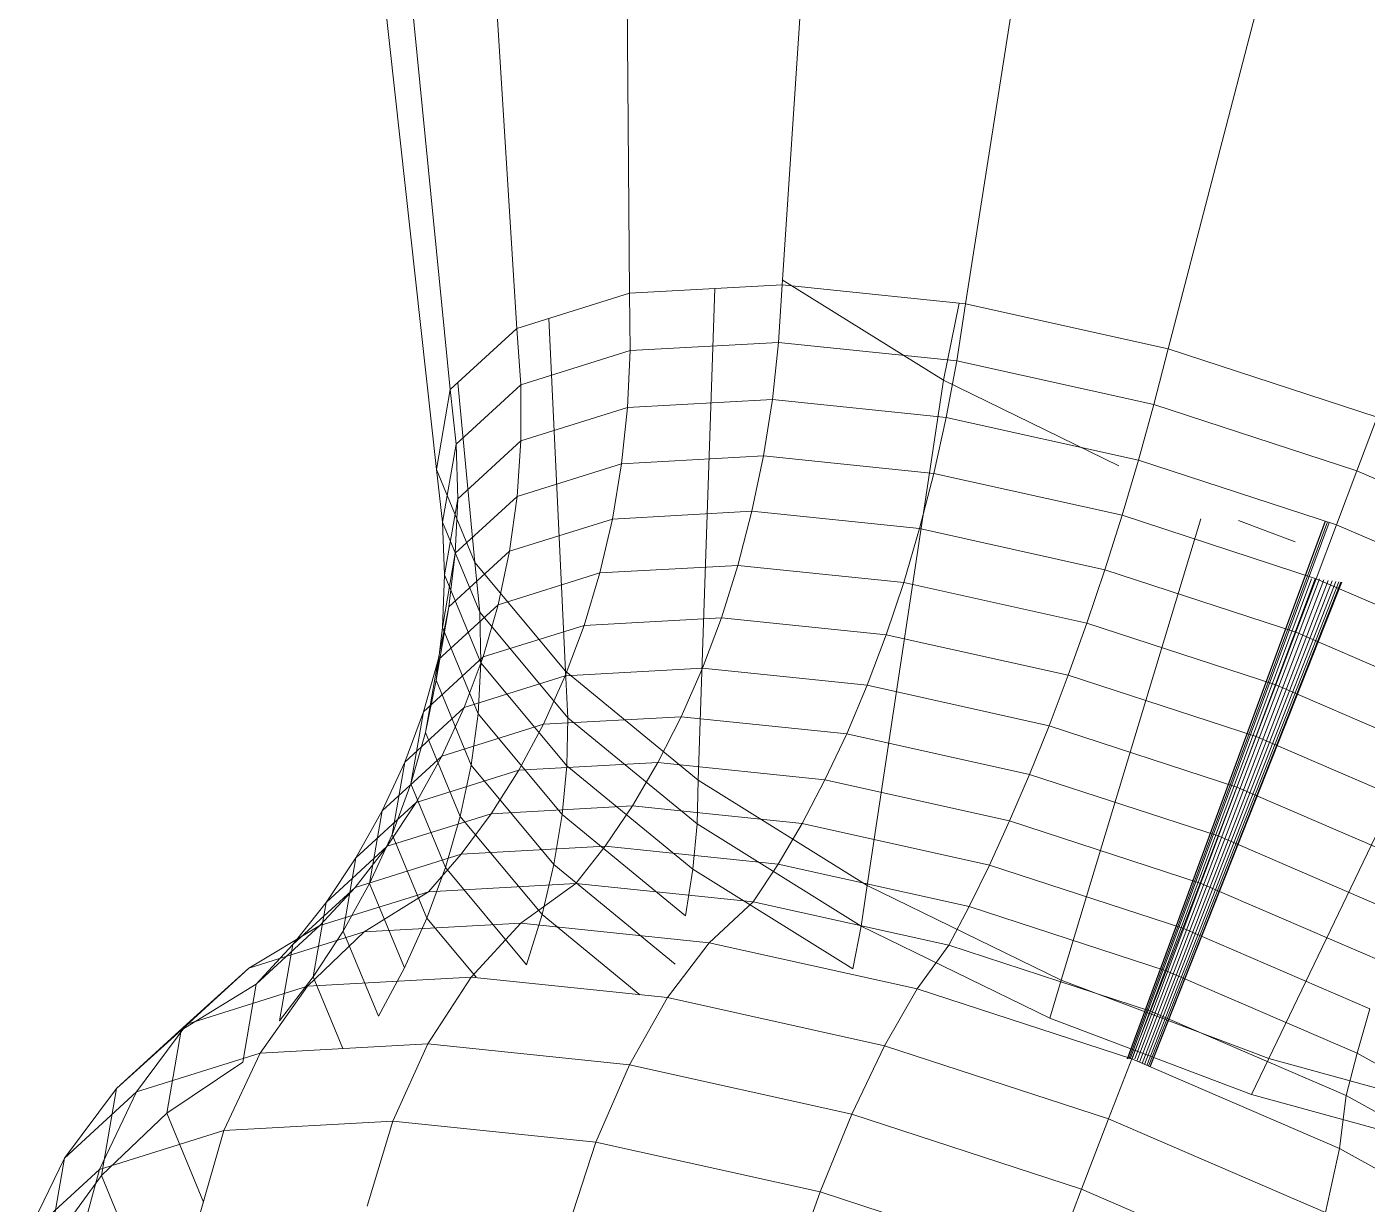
# Model space of a CAD drawing. Header units: inches. Extents: x -827 to 154, y -802 to 207.
# Drawn here: x -721.311 to -720.772, y 46.364 to 46.838 of the extents above; entities that cross this region are included whole.
import ezdxf

# ---------------------------------------------------------------- set-up
doc = ezdxf.new("R2010")
doc.units = ezdxf.units.IN
doc.header["$MEASUREMENT"] = 0
doc.layers.add('DrillPressTable _1__skp', color=8, linetype='Continuous', lineweight=9)
doc.layers.add('Layer0', color=7, linetype='Continuous', lineweight=9)

# ---------------------------------------------------------------- blocks, each defined once
blk = doc.blocks.new('DrillPressTable _1__skp_12-402055-Level 1')
at = {"layer": 'Layer0'}
for p, q in [((7.02558, 11.43848), (7.02769, 11.15362)), ((7.02769, 11.15362), (7.02558, 11.43848)), ((7.08915, 11.157), (7.10811, 11.44303)), ((7.08915, 11.157), (7.10811, 11.44303)), ((7.16296, 11.1494), (7.20723, 11.43282)), ((7.20723, 11.43282), (7.16296, 11.1494)), ((6.96482, 11.41948), (6.98245, 11.13947)), ((6.98245, 11.13947), (6.96482, 11.41948)), ((7.24448, 11.1313), (7.31671, 11.4085)), ((7.31671, 11.4085), (7.24448, 11.1313)), ((6.92875, 11.38637), (6.95563, 11.11486)), ((6.95563, 11.11486), (6.92875, 11.38637)), ((6.92129, 11.34318), (6.95007, 11.08265)), ((6.92129, 11.34318), (6.95007, 11.08265)), ((7.08915, 11.15906), (7.15403, 11.11863)), ((7.15403, 11.11863), (7.08915, 11.15906)), ((6.98245, 11.13947), (7.02769, 11.15362)), ((7.02769, 11.15362), (6.98245, 11.13947)), ((7.02769, 11.15362), (7.08915, 11.157)), ((7.08915, 11.157), (7.02769, 11.15362)), ((7.02769, 11.15362), (7.028, 11.13056)), ((7.028, 11.13056), (7.02769, 11.15362)), ((7.05542, 10.95778), (7.06213, 11.15552)), ((7.05542, 10.95778), (7.06213, 11.15552)), ((7.08772, 11.13384), (7.08915, 11.157)), ((7.08772, 11.13384), (7.08915, 11.157)), ((7.16296, 11.1494), (7.08915, 11.157)), ((7.08915, 11.157), (7.16296, 11.1494)), ((7.16042, 11.14966), (7.15403, 11.11863)), ((7.15403, 11.11863), (7.16042, 11.14966)), ((7.15945, 11.12646), (7.16296, 11.1494)), ((7.16296, 11.1494), (7.15945, 11.12646)), ((7.24448, 11.1313), (7.16296, 11.1494)), ((7.16296, 11.1494), (7.24448, 11.1313)), ((7.00196, 11.00164), (6.99529, 11.14349)), ((6.99529, 11.14349), (7.00196, 11.00164)), ((6.95563, 11.11486), (6.98245, 11.13947)), ((6.98245, 11.13947), (6.95563, 11.11486)), ((6.98245, 11.13947), (6.98403, 11.1168)), ((6.98403, 11.1168), (6.98245, 11.13947)), ((7.028, 11.13056), (6.98403, 11.1168)), ((6.98403, 11.1168), (7.028, 11.13056)), ((7.028, 11.13056), (7.02695, 11.10765)), ((7.02695, 11.10765), (7.028, 11.13056)), ((7.08772, 11.13384), (7.028, 11.13056)), ((7.028, 11.13056), (7.08772, 11.13384)), ((7.08521, 11.11086), (7.08772, 11.13384)), ((7.08521, 11.11086), (7.08772, 11.13384)), ((7.08772, 11.13384), (7.15945, 11.12646)), ((7.15945, 11.12646), (7.08772, 11.13384)), ((7.23868, 11.10886), (7.24448, 11.1313)), ((7.24448, 11.1313), (7.23868, 11.10886)), ((7.32859, 11.10382), (7.24448, 11.1313)), ((7.24448, 11.1313), (7.32859, 11.10382)), ((7.15518, 11.10365), (7.15945, 11.12646)), ((7.15945, 11.12646), (7.15518, 11.10365)), ((7.15945, 11.12646), (7.23868, 11.10886)), ((7.23868, 11.10886), (7.15945, 11.12646)), ((6.95007, 11.08265), (6.95563, 11.11486)), ((6.95563, 11.11486), (6.95007, 11.08265)), ((6.95563, 11.11486), (6.95797, 11.09289)), ((6.95797, 11.09289), (6.95563, 11.11486)), ((6.98403, 11.1168), (6.95797, 11.09289)), ((6.95797, 11.09289), (6.98403, 11.1168)), ((6.96548, 11.04531), (6.95862, 11.11759)), ((6.95862, 11.11759), (6.96548, 11.04531)), ((6.98403, 11.1168), (6.98406, 11.09423)), ((6.98406, 11.09423), (6.98403, 11.1168)), ((7.15403, 11.11863), (7.12334, 10.91545)), ((7.12334, 10.91545), (7.15403, 11.11863)), ((7.15403, 11.11863), (7.22458, 11.08419)), ((7.22458, 11.08419), (7.15403, 11.11863)), ((7.08521, 11.11086), (7.02695, 11.10765)), ((7.02695, 11.10765), (7.08521, 11.11086)), ((7.08163, 11.08817), (7.08521, 11.11086)), ((7.08163, 11.08817), (7.08521, 11.11086)), ((7.08521, 11.11086), (7.15518, 11.10365)), ((7.15518, 11.10365), (7.08521, 11.11086)), ((7.02695, 11.10765), (6.98406, 11.09423)), ((6.98406, 11.09423), (7.02695, 11.10765)), ((7.02695, 11.10765), (7.02456, 11.08503)), ((7.02456, 11.08503), (7.02695, 11.10765)), ((7.15018, 11.08111), (7.15518, 11.10365)), ((7.15518, 11.10365), (7.15018, 11.08111)), ((7.15518, 11.10365), (7.23247, 11.08649)), ((7.23247, 11.08649), (7.15518, 11.10365)), ((7.23247, 11.08649), (7.23868, 11.10886)), ((7.23868, 11.10886), (7.23247, 11.08649)), ((7.23868, 11.10886), (7.32042, 11.08216)), ((7.32042, 11.08216), (7.23868, 11.10886)), ((7.32042, 11.08216), (7.32859, 11.10382)), ((7.32859, 11.10382), (7.32042, 11.08216)), ((6.95797, 11.09289), (6.95256, 11.06158)), ((6.95256, 11.06158), (6.95797, 11.09289)), ((6.95797, 11.09289), (6.95865, 11.07091)), ((6.95865, 11.07091), (6.95797, 11.09289)), ((6.98406, 11.09423), (6.95865, 11.07091)), ((6.95865, 11.07091), (6.98406, 11.09423)), ((6.98406, 11.09423), (6.98254, 11.07188)), ((6.98254, 11.07188), (6.98406, 11.09423)), ((7.08163, 11.08817), (7.02456, 11.08503)), ((7.08163, 11.08817), (7.02456, 11.08503)), ((7.077, 11.06589), (7.08163, 11.08817)), ((7.08163, 11.08817), (7.077, 11.06589)), ((7.08163, 11.08817), (7.15018, 11.08111)), ((7.15018, 11.08111), (7.08163, 11.08817)), ((6.95007, 11.08265), (6.95256, 11.06158)), ((6.95007, 11.08265), (6.96548, 11.04531)), ((6.95007, 11.08265), (6.95256, 11.06158)), ((6.96548, 11.04531), (6.95007, 11.08265)), ((7.02456, 11.08503), (6.98254, 11.07188)), ((6.98254, 11.07188), (7.02456, 11.08503)), ((7.02084, 11.0628), (7.02456, 11.08503)), ((7.02084, 11.0628), (7.02456, 11.08503)), ((7.22589, 11.06429), (7.23247, 11.08649)), ((7.23247, 11.08649), (7.22589, 11.06429)), ((7.23247, 11.08649), (7.31221, 11.06044)), ((7.31221, 11.06044), (7.23247, 11.08649)), ((7.31221, 11.06044), (7.32042, 11.08216)), ((7.32042, 11.08216), (7.31221, 11.06044)), ((7.32042, 11.08216), (7.39954, 11.04803)), ((7.39954, 11.04803), (7.32042, 11.08216)), ((7.14446, 11.05895), (7.15018, 11.08111)), ((7.15018, 11.08111), (7.14446, 11.05895)), ((7.15018, 11.08111), (7.22589, 11.06429)), ((7.22589, 11.06429), (7.15018, 11.08111)), ((6.98254, 11.07188), (6.95766, 11.04904)), ((6.95766, 11.04904), (6.98254, 11.07188)), ((6.98254, 11.07188), (6.97948, 11.04987)), ((6.97948, 11.04987), (6.98254, 11.07188)), ((6.95865, 11.07091), (6.95337, 11.04036)), ((6.95337, 11.04036), (6.95865, 11.07091)), ((6.95865, 11.07091), (6.95766, 11.04904)), ((6.95766, 11.04904), (6.95865, 11.07091)), ((7.02084, 11.0628), (7.077, 11.06589)), ((7.077, 11.06589), (7.02084, 11.0628)), ((7.07135, 11.04416), (7.077, 11.06589)), ((7.077, 11.06589), (7.07135, 11.04416)), ((7.077, 11.06589), (7.14446, 11.05895)), ((7.14446, 11.05895), (7.077, 11.06589)), ((6.96754, 11.02529), (6.95256, 11.06158)), ((6.95256, 11.06158), (6.95337, 11.04036)), ((6.95256, 11.06158), (6.96754, 11.02529)), ((6.95256, 11.06158), (6.95337, 11.04036)), ((7.02084, 11.0628), (6.97948, 11.04987)), ((6.97948, 11.04987), (7.02084, 11.0628)), ((7.0158, 11.0411), (7.02084, 11.0628)), ((7.0158, 11.0411), (7.02084, 11.0628)), ((7.25758, 11.06288), (7.20147, 10.87731)), ((7.20147, 10.87731), (7.25758, 11.06288)), ((7.21897, 11.0424), (7.22589, 11.06429)), ((7.22589, 11.06429), (7.21897, 11.0424)), ((7.22589, 11.06429), (7.304, 11.03878)), ((7.304, 11.03878), (7.22589, 11.06429)), ((7.30762, 11.06194), (7.22799, 10.8456)), ((7.30779, 11.06188), (7.22811, 10.8456)), ((7.22865, 10.8456), (7.30853, 11.06164)), ((7.30853, 11.06164), (7.22865, 10.8456)), ((7.30853, 11.06164), (7.22865, 10.8456)), ((7.30927, 11.0614), (7.22917, 10.8456)), ((7.30927, 11.0614), (7.22917, 10.8456)), ((7.27275, 11.0622), (7.29549, 11.0536)), ((7.29549, 11.0536), (7.27275, 11.0622)), ((7.304, 11.03878), (7.31221, 11.06044)), ((7.31221, 11.06044), (7.304, 11.03878)), ((7.31221, 11.06044), (7.38939, 11.02715)), ((7.38939, 11.02715), (7.31221, 11.06044)), ((7.13806, 11.03729), (7.14446, 11.05895)), ((7.14446, 11.05895), (7.13806, 11.03729)), ((7.14446, 11.05895), (7.21897, 11.0424)), ((7.21897, 11.0424), (7.14446, 11.05895)), ((6.97948, 11.04987), (6.95501, 11.02741)), ((6.95501, 11.02741), (6.97948, 11.04987)), ((6.97948, 11.04987), (6.9749, 11.02831)), ((6.9749, 11.02831), (6.97948, 11.04987)), ((6.95766, 11.04904), (6.95249, 11.01911)), ((6.95249, 11.01911), (6.95766, 11.04904)), ((6.95766, 11.04904), (6.95501, 11.02741)), ((6.95501, 11.02741), (6.95766, 11.04904)), ((6.96754, 11.02529), (6.96548, 11.04531)), ((6.96548, 11.04531), (6.96754, 11.02529)), ((6.96548, 11.04531), (7.00196, 11.00164)), ((7.00196, 11.00164), (6.96548, 11.04531)), ((6.95337, 11.04036), (6.95249, 11.01911)), ((6.95337, 11.04036), (6.95249, 11.01911)), ((6.96799, 11.00495), (6.95337, 11.04036)), ((6.95337, 11.04036), (6.96799, 11.00495)), ((7.0158, 11.0411), (6.9749, 11.02831)), ((6.9749, 11.02831), (7.0158, 11.0411)), ((7.00948, 11.02003), (7.0158, 11.0411)), ((7.00948, 11.02003), (7.0158, 11.0411)), ((7.0158, 11.0411), (7.07135, 11.04416)), ((7.07135, 11.04416), (7.0158, 11.0411)), ((7.0647, 11.02307), (7.07135, 11.04416)), ((7.07135, 11.04416), (7.0647, 11.02307)), ((7.07135, 11.04416), (7.13806, 11.03729)), ((7.13806, 11.03729), (7.07135, 11.04416)), ((7.21175, 11.02092), (7.21897, 11.0424)), ((7.21897, 11.0424), (7.21175, 11.02092)), ((7.21897, 11.0424), (7.29584, 11.01729)), ((7.29584, 11.01729), (7.21897, 11.0424)), ((7.13102, 11.01624), (7.13806, 11.03729)), ((7.13806, 11.03729), (7.13102, 11.01624)), ((7.13806, 11.03729), (7.21175, 11.02092)), ((7.21175, 11.02092), (7.13806, 11.03729)), ((7.30206, 11.03878), (7.22997, 10.8456)), ((7.30206, 11.03878), (7.22997, 10.8456)), ((7.30357, 11.03878), (7.23099, 10.8456)), ((7.30357, 11.03878), (7.23099, 10.8456)), ((7.30532, 11.03878), (7.23183, 10.84474)), ((7.30532, 11.03878), (7.23183, 10.84474)), ((7.30703, 11.03836), (7.23291, 10.84428)), ((7.30703, 11.03836), (7.23291, 10.84428)), ((7.30882, 11.03812), (7.23398, 10.84382)), ((7.30882, 11.03812), (7.23398, 10.84382)), ((7.3105, 11.03789), (7.23499, 10.84338)), ((7.3105, 11.03789), (7.23499, 10.84338)), ((7.31197, 11.03769), (7.23588, 10.843)), ((7.31197, 11.03769), (7.23588, 10.843)), ((7.31314, 11.03753), (7.23658, 10.8427)), ((7.23658, 10.8427), (7.31314, 11.03753)), ((7.31314, 11.03753), (7.23658, 10.8427)), ((7.31393, 11.03742), (7.23705, 10.84249)), ((7.31393, 11.03742), (7.23705, 10.84249)), ((7.31429, 11.03737), (7.23727, 10.8424)), ((7.31429, 11.03737), (7.23727, 10.8424)), ((7.29584, 11.01729), (7.304, 11.03878)), ((7.304, 11.03878), (7.29584, 11.01729)), ((7.304, 11.03878), (7.37961, 11.00616)), ((7.37961, 11.00616), (7.304, 11.03878)), ((6.9749, 11.02831), (6.95072, 11.00611)), ((6.95072, 11.00611), (6.9749, 11.02831)), ((6.9749, 11.02831), (6.96882, 11.00731)), ((6.96882, 11.00731), (6.9749, 11.02831)), ((6.95501, 11.02741), (6.94992, 10.99793)), ((6.94992, 10.99793), (6.95501, 11.02741)), ((6.95501, 11.02741), (6.95072, 11.00611)), ((6.95072, 11.00611), (6.95501, 11.02741)), ((6.96799, 11.00495), (6.96754, 11.02529)), ((7.00299, 10.98286), (6.96754, 11.02529)), ((6.96754, 11.02529), (6.96799, 11.00495)), ((6.96754, 11.02529), (7.00299, 10.98286)), ((7.00948, 11.02003), (7.0647, 11.02307)), ((7.0647, 11.02307), (7.00948, 11.02003)), ((7.05709, 11.00274), (7.0647, 11.02307)), ((7.0647, 11.02307), (7.05709, 11.00274)), ((7.0647, 11.02307), (7.13102, 11.01624)), ((7.13102, 11.01624), (7.0647, 11.02307)), ((7.37099, 11.02505), (7.2849, 10.84576)), ((7.2849, 10.84576), (7.37099, 11.02505)), ((6.95249, 11.01911), (6.94992, 10.99793)), ((6.95249, 11.01911), (6.94992, 10.99793)), ((6.96681, 10.9844), (6.95249, 11.01911)), ((6.95249, 11.01911), (6.96681, 10.9844)), ((7.00948, 11.02003), (6.96882, 11.00731)), ((7.00948, 11.02003), (6.96882, 11.00731)), ((7.0019, 10.99971), (7.00948, 11.02003)), ((7.00948, 11.02003), (7.0019, 10.99971)), ((7.20427, 10.99997), (7.21175, 11.02092)), ((7.21175, 11.02092), (7.20427, 10.99997)), ((7.21175, 11.02092), (7.28778, 10.99608)), ((7.28778, 10.99608), (7.21175, 11.02092)), ((7.12336, 10.99592), (7.13102, 11.01624)), ((7.13102, 11.01624), (7.12336, 10.99592)), ((7.13102, 11.01624), (7.20427, 10.99997)), ((7.20427, 10.99997), (7.13102, 11.01624)), ((7.28778, 10.99608), (7.29584, 11.01729)), ((7.29584, 11.01729), (7.28778, 10.99608)), ((7.29584, 11.01729), (7.37026, 10.98519)), ((7.37026, 10.98519), (7.29584, 11.01729)), ((6.96882, 11.00731), (6.9448, 10.98526)), ((6.96882, 11.00731), (6.9448, 10.98526)), ((6.96127, 10.987), (6.96882, 11.00731)), ((6.96882, 11.00731), (6.96127, 10.987)), ((6.95072, 11.00611), (6.9448, 10.98526)), ((6.9448, 10.98526), (6.95072, 11.00611)), ((6.95072, 11.00611), (6.94568, 10.97693)), ((6.94568, 10.97693), (6.95072, 11.00611)), ((6.96681, 10.9844), (6.96799, 11.00495)), ((6.96799, 11.00495), (6.96681, 10.9844)), ((7.00255, 10.96357), (6.96799, 11.00495)), ((6.96799, 11.00495), (7.00255, 10.96357)), ((7.0019, 10.99971), (7.05709, 11.00274)), ((7.05709, 11.00274), (7.0019, 10.99971)), ((7.00299, 10.98286), (7.00196, 11.00164)), ((7.00196, 11.00164), (7.00299, 10.98286)), ((7.00196, 11.00164), (7.05542, 10.95778)), ((7.05542, 10.95778), (7.00196, 11.00164)), ((7.04856, 10.98329), (7.05709, 11.00274)), ((7.05709, 11.00274), (7.04856, 10.98329)), ((7.05709, 11.00274), (7.12336, 10.99592)), ((7.12336, 10.99592), (7.05709, 11.00274)), ((6.94992, 10.99793), (6.94568, 10.97693)), ((6.94992, 10.99793), (6.94568, 10.97693)), ((6.96402, 10.96375), (6.94992, 10.99793)), ((6.94992, 10.99793), (6.96402, 10.96375)), ((6.96127, 10.987), (7.0019, 10.99971)), ((7.0019, 10.99971), (6.96127, 10.987)), ((6.99311, 10.98024), (7.0019, 10.99971)), ((7.0019, 10.99971), (6.99311, 10.98024)), ((7.11514, 10.97643), (7.12336, 10.99592)), ((7.12336, 10.99592), (7.11514, 10.97643)), ((7.12336, 10.99592), (7.19657, 10.97966)), ((7.19657, 10.97966), (7.12336, 10.99592)), ((7.19657, 10.97966), (7.20427, 10.99997)), ((7.20427, 10.99997), (7.19657, 10.97966)), ((7.20427, 10.99997), (7.27985, 10.97528)), ((7.27985, 10.97528), (7.20427, 10.99997)), ((7.27985, 10.97528), (7.28778, 10.99608)), ((7.28778, 10.99608), (7.27985, 10.97528)), ((7.28778, 10.99608), (7.36137, 10.96434)), ((7.36137, 10.96434), (7.28778, 10.99608)), ((6.93729, 10.96499), (6.96127, 10.987)), ((6.96127, 10.987), (6.93729, 10.96499)), ((6.93729, 10.96499), (6.9448, 10.98526)), ((6.9448, 10.98526), (6.93729, 10.96499)), ((6.9448, 10.98526), (6.93978, 10.95623)), ((6.9448, 10.98526), (6.93978, 10.95623)), ((6.9523, 10.96747), (6.96127, 10.987)), ((6.96127, 10.987), (6.9523, 10.96747)), ((6.9523, 10.96747), (6.99311, 10.98024)), ((6.99311, 10.98024), (6.9523, 10.96747)), ((6.96402, 10.96375), (6.96681, 10.9844)), ((6.96681, 10.9844), (6.96402, 10.96375)), ((7.00066, 10.94388), (6.96681, 10.9844)), ((6.96681, 10.9844), (7.00066, 10.94388)), ((6.98316, 10.96173), (6.99311, 10.98024)), ((6.99311, 10.98024), (6.98316, 10.96173)), ((6.99311, 10.98024), (7.04856, 10.98329)), ((7.04856, 10.98329), (6.99311, 10.98024)), ((7.00255, 10.96357), (7.00299, 10.98286)), ((7.00299, 10.98286), (7.00255, 10.96357)), ((7.05494, 10.94023), (7.00299, 10.98286)), ((7.00299, 10.98286), (7.05494, 10.94023)), ((7.03915, 10.96481), (7.04856, 10.98329)), ((7.04856, 10.98329), (7.03915, 10.96481)), ((7.04856, 10.98329), (7.11514, 10.97643)), ((7.11514, 10.97643), (7.04856, 10.98329)), ((7.18868, 10.9601), (7.19657, 10.97966)), ((7.19657, 10.97966), (7.18868, 10.9601)), ((7.19657, 10.97966), (7.2721, 10.95499)), ((7.2721, 10.95499), (7.19657, 10.97966)), ((6.94568, 10.97693), (6.93978, 10.95623)), ((6.94568, 10.97693), (6.93978, 10.95623)), ((6.95963, 10.94311), (6.94568, 10.97693)), ((6.94568, 10.97693), (6.95963, 10.94311)), ((7.10639, 10.95788), (7.11514, 10.97643)), ((7.11514, 10.97643), (7.10639, 10.95788)), ((7.11514, 10.97643), (7.18868, 10.9601)), ((7.18868, 10.9601), (7.11514, 10.97643)), ((7.2721, 10.95499), (7.27985, 10.97528)), ((7.27985, 10.97528), (7.2721, 10.95499)), ((7.27985, 10.97528), (7.35301, 10.94372)), ((7.35301, 10.94372), (7.27985, 10.97528)), ((6.92823, 10.94538), (6.9523, 10.96747)), ((6.9523, 10.96747), (6.92823, 10.94538)), ((6.92823, 10.94538), (6.93729, 10.96499)), ((6.93729, 10.96499), (6.92823, 10.94538)), ((6.93227, 10.93595), (6.93729, 10.96499)), ((6.93729, 10.96499), (6.93227, 10.93595)), ((6.94194, 10.94883), (6.9523, 10.96747)), ((6.9523, 10.96747), (6.94194, 10.94883)), ((6.95963, 10.94311), (6.96402, 10.96375)), ((6.96402, 10.96375), (6.95963, 10.94311)), ((6.99731, 10.9239), (6.96402, 10.96375)), ((6.96402, 10.96375), (6.99731, 10.9239)), ((6.98316, 10.96173), (7.03915, 10.96481)), ((7.03915, 10.96481), (6.98316, 10.96173)), ((7.00066, 10.94388), (7.00255, 10.96357)), ((7.00255, 10.96357), (7.00066, 10.94388)), ((7.05323, 10.92199), (7.00255, 10.96357)), ((7.00255, 10.96357), (7.05323, 10.92199)), ((7.02892, 10.9474), (7.03915, 10.96481)), ((7.03915, 10.96481), (7.02892, 10.9474)), ((7.03915, 10.96481), (7.10639, 10.95788)), ((7.10639, 10.95788), (7.03915, 10.96481)), ((6.94194, 10.94883), (6.98316, 10.96173)), ((6.98316, 10.96173), (6.94194, 10.94883)), ((6.9721, 10.94427), (6.98316, 10.96173)), ((6.98316, 10.96173), (6.9721, 10.94427)), ((7.18066, 10.94139), (7.18868, 10.9601)), ((7.18868, 10.9601), (7.18066, 10.94139)), ((7.18868, 10.9601), (7.26457, 10.93531)), ((7.26457, 10.93531), (7.18868, 10.9601)), ((6.93978, 10.95623), (6.93227, 10.93595)), ((6.93227, 10.93595), (6.93978, 10.95623)), ((6.95367, 10.92258), (6.93978, 10.95623)), ((6.93978, 10.95623), (6.95367, 10.92258)), ((7.05494, 10.94023), (7.05542, 10.95778)), ((7.05494, 10.94023), (7.05542, 10.95778)), ((7.12334, 10.91545), (7.05542, 10.95778)), ((7.05542, 10.95778), (7.12334, 10.91545)), ((7.09717, 10.94037), (7.10639, 10.95788)), ((7.10639, 10.95788), (7.09717, 10.94037)), ((7.10639, 10.95788), (7.18066, 10.94139)), ((7.18066, 10.94139), (7.10639, 10.95788)), ((7.26457, 10.93531), (7.2721, 10.95499)), ((7.2721, 10.95499), (7.26457, 10.93531)), ((7.2721, 10.95499), (7.34521, 10.92345)), ((7.34521, 10.92345), (7.2721, 10.95499)), ((6.91766, 10.92655), (6.94194, 10.94883)), ((6.94194, 10.94883), (6.91766, 10.92655)), ((6.93026, 10.93118), (6.94194, 10.94883)), ((6.94194, 10.94883), (6.93026, 10.93118)), ((6.9721, 10.94427), (7.02892, 10.9474)), ((7.02892, 10.9474), (6.9721, 10.94427)), ((7.01792, 10.93115), (7.02892, 10.9474)), ((7.02892, 10.9474), (7.01792, 10.93115)), ((7.02892, 10.9474), (7.09717, 10.94037)), ((7.09717, 10.94037), (7.02892, 10.9474)), ((6.91766, 10.92655), (6.92823, 10.94538)), ((6.92823, 10.94538), (6.91766, 10.92655)), ((6.92318, 10.91618), (6.92823, 10.94538)), ((6.92823, 10.94538), (6.92318, 10.91618)), ((6.93026, 10.93118), (6.9721, 10.94427)), ((6.9721, 10.94427), (6.93026, 10.93118)), ((6.95367, 10.92258), (6.95963, 10.94311)), ((6.95963, 10.94311), (6.95367, 10.92258)), ((6.99254, 10.90372), (6.95963, 10.94311)), ((6.95963, 10.94311), (6.99254, 10.90372)), ((6.95998, 10.92796), (6.9721, 10.94427)), ((6.9721, 10.94427), (6.95998, 10.92796)), ((6.99731, 10.9239), (7.00066, 10.94388)), ((7.00066, 10.94388), (6.99731, 10.9239)), ((7.0503, 10.90315), (7.00066, 10.94388)), ((7.00066, 10.94388), (7.0503, 10.90315)), ((7.05323, 10.92199), (7.05494, 10.94023)), ((7.05323, 10.92199), (7.05494, 10.94023)), ((7.05494, 10.94023), (7.12095, 10.89909)), ((7.12095, 10.89909), (7.05494, 10.94023)), ((7.08751, 10.92399), (7.09717, 10.94037)), ((7.09717, 10.94037), (7.08751, 10.92399)), ((7.09717, 10.94037), (7.17254, 10.92363)), ((7.17254, 10.92363), (7.09717, 10.94037)), ((7.17254, 10.92363), (7.18066, 10.94139)), ((7.18066, 10.94139), (7.17254, 10.92363)), ((7.18066, 10.94139), (7.25729, 10.91635)), ((7.25729, 10.91635), (7.18066, 10.94139)), ((6.90565, 10.9086), (6.93026, 10.93118)), ((6.93026, 10.93118), (6.90565, 10.9086)), ((6.91732, 10.91462), (6.93026, 10.93118)), ((6.93026, 10.93118), (6.91732, 10.91462)), ((6.93227, 10.93595), (6.92318, 10.91618)), ((6.92318, 10.91618), (6.93227, 10.93595)), ((6.94617, 10.90228), (6.93227, 10.93595)), ((6.93227, 10.93595), (6.94617, 10.90228)), ((6.95998, 10.92796), (7.01792, 10.93115)), ((7.01792, 10.93115), (6.95998, 10.92796)), ((7.00621, 10.91616), (7.01792, 10.93115)), ((7.01792, 10.93115), (7.00621, 10.91616)), ((7.01792, 10.93115), (7.08751, 10.92399)), ((7.08751, 10.92399), (7.01792, 10.93115)), ((7.25729, 10.91635), (7.26457, 10.93531)), ((7.26457, 10.93531), (7.25729, 10.91635)), ((7.26457, 10.93531), (7.33802, 10.90363)), ((7.33802, 10.90363), (7.26457, 10.93531)), ((6.90565, 10.9086), (6.91766, 10.92655)), ((6.91766, 10.92655), (6.90565, 10.9086)), ((6.91256, 10.89702), (6.91766, 10.92655)), ((6.91766, 10.92655), (6.91256, 10.89702)), ((6.91732, 10.91462), (6.95998, 10.92796)), ((6.95998, 10.92796), (6.91732, 10.91462)), ((6.94687, 10.91289), (6.95998, 10.92796)), ((6.95998, 10.92796), (6.94687, 10.91289)), ((6.94617, 10.90228), (6.95367, 10.92258)), ((6.95367, 10.92258), (6.94617, 10.90228)), ((6.98635, 10.88347), (6.95367, 10.92258)), ((6.95367, 10.92258), (6.98635, 10.88347)), ((6.99254, 10.90372), (6.99731, 10.9239)), ((6.99731, 10.9239), (6.99254, 10.90372)), ((7.04617, 10.88381), (6.99731, 10.9239)), ((6.99731, 10.9239), (7.04617, 10.88381)), ((7.0503, 10.90315), (7.05323, 10.92199)), ((7.0503, 10.90315), (7.05323, 10.92199)), ((7.05323, 10.92199), (7.11763, 10.88186)), ((7.11763, 10.88186), (7.05323, 10.92199)), ((7.07747, 10.90882), (7.08751, 10.92399)), ((7.08751, 10.92399), (7.07747, 10.90882)), ((7.08751, 10.92399), (7.16437, 10.90691)), ((7.16437, 10.90691), (7.08751, 10.92399)), ((7.16437, 10.90691), (7.17254, 10.92363)), ((7.17254, 10.92363), (7.16437, 10.90691)), ((7.17254, 10.92363), (7.25032, 10.89822)), ((7.25032, 10.89822), (7.17254, 10.92363)), ((6.91256, 10.89702), (6.92318, 10.91618)), ((6.91256, 10.89702), (6.92318, 10.91618)), ((6.93715, 10.88232), (6.92318, 10.91618)), ((6.93715, 10.88232), (6.92318, 10.91618)), ((6.94687, 10.91289), (7.00621, 10.91616)), ((6.94687, 10.91289), (7.00621, 10.91616)), ((6.98406, 10.90019), (7.00621, 10.91616)), ((6.98406, 10.90019), (7.00621, 10.91616)), ((7.00621, 10.91616), (7.07747, 10.90882)), ((7.07747, 10.90882), (7.00621, 10.91616)), ((7.12334, 10.91545), (7.12095, 10.89909)), ((7.12095, 10.89909), (7.12334, 10.91545)), ((7.20147, 10.87731), (7.12334, 10.91545)), ((7.12334, 10.91545), (7.20147, 10.87731)), ((7.25032, 10.89822), (7.25729, 10.91635)), ((7.25729, 10.91635), (7.25032, 10.89822)), ((7.25729, 10.91635), (7.33147, 10.88436)), ((7.33147, 10.88436), (7.25729, 10.91635)), ((6.89225, 10.89162), (6.91732, 10.91462)), ((6.91732, 10.91462), (6.89225, 10.89162)), ((6.90318, 10.89923), (6.91732, 10.91462)), ((6.91732, 10.91462), (6.90318, 10.89923)), ((6.90318, 10.89923), (6.94687, 10.91289)), ((6.90318, 10.89923), (6.94687, 10.91289)), ((6.94687, 10.91289), (6.92097, 10.89672)), ((6.92097, 10.89672), (6.94687, 10.91289)), ((6.89225, 10.89162), (6.90565, 10.9086)), ((6.90565, 10.9086), (6.89225, 10.89162)), ((6.90047, 10.8786), (6.90565, 10.9086)), ((6.90565, 10.9086), (6.90047, 10.8786)), ((7.05982, 10.89239), (7.07747, 10.90882)), ((7.07747, 10.90882), (7.05982, 10.89239)), ((7.07747, 10.90882), (7.15619, 10.89134)), ((7.15619, 10.89134), (7.07747, 10.90882)), ((7.15619, 10.89134), (7.16437, 10.90691)), ((7.16437, 10.90691), (7.15619, 10.89134)), ((7.16437, 10.90691), (7.24368, 10.88101)), ((7.24368, 10.88101), (7.16437, 10.90691)), ((6.90318, 10.89923), (6.87453, 10.88219)), ((6.87453, 10.88219), (6.90318, 10.89923)), ((6.87755, 10.8757), (6.90318, 10.89923)), ((6.87755, 10.8757), (6.90318, 10.89923)), ((6.98406, 10.90019), (6.92097, 10.89672)), ((6.98406, 10.90019), (6.92097, 10.89672)), ((6.93715, 10.88232), (6.94617, 10.90228)), ((6.93715, 10.88232), (6.94617, 10.90228)), ((6.96607, 10.87846), (6.94617, 10.90228)), ((6.96607, 10.87846), (6.94617, 10.90228)), ((6.96398, 10.87846), (6.98406, 10.90019)), ((6.98406, 10.90019), (6.96398, 10.87846)), ((6.98406, 10.90019), (7.05982, 10.89239)), ((7.05982, 10.89239), (6.98406, 10.90019)), ((6.98635, 10.88347), (6.99254, 10.90372)), ((6.99254, 10.90372), (6.98635, 10.88347)), ((7.03185, 10.87147), (6.99254, 10.90372)), ((6.99254, 10.90372), (7.03185, 10.87147)), ((7.12095, 10.89909), (7.11763, 10.88186)), ((7.11763, 10.88186), (7.12095, 10.89909)), ((7.12095, 10.89909), (7.19688, 10.86203)), ((7.19688, 10.86203), (7.12095, 10.89909)), ((6.92097, 10.89672), (6.87453, 10.88219)), ((6.87453, 10.88219), (6.92097, 10.89672)), ((6.89815, 10.87483), (6.92097, 10.89672)), ((6.89815, 10.87483), (6.92097, 10.89672)), ((6.90047, 10.8786), (6.91256, 10.89702)), ((6.90047, 10.8786), (6.91256, 10.89702)), ((6.91256, 10.89702), (6.92669, 10.86279)), ((6.92669, 10.86279), (6.91256, 10.89702)), ((7.24368, 10.88101), (7.25032, 10.89822)), ((7.25032, 10.89822), (7.24368, 10.88101)), ((7.25032, 10.89822), (7.3256, 10.86575)), ((7.3256, 10.86575), (7.25032, 10.89822)), ((6.87755, 10.8757), (6.89225, 10.89162)), ((6.89225, 10.89162), (6.87755, 10.8757)), ((6.88696, 10.86099), (6.89225, 10.89162)), ((6.89225, 10.89162), (6.88696, 10.86099)), ((7.04305, 10.87031), (7.05982, 10.89239)), ((7.05982, 10.89239), (7.04305, 10.87031)), ((7.05982, 10.89239), (7.1435, 10.8738)), ((7.1435, 10.8738), (7.05982, 10.89239)), ((7.1435, 10.8738), (7.15619, 10.89134)), ((7.15619, 10.89134), (7.1435, 10.8738)), ((7.15619, 10.89134), (7.2374, 10.86481)), ((7.2374, 10.86481), (7.15619, 10.89134)), ((6.87453, 10.88219), (6.84733, 10.85723)), ((6.84733, 10.85723), (6.87453, 10.88219)), ((6.87453, 10.88219), (6.84968, 10.85967)), ((6.84968, 10.85967), (6.87453, 10.88219)), ((6.88696, 10.86099), (6.90047, 10.8786)), ((6.88696, 10.86099), (6.90047, 10.8786)), ((6.89815, 10.87483), (6.96398, 10.87846)), ((6.96398, 10.87846), (6.89815, 10.87483)), ((6.90047, 10.8786), (6.91237, 10.84976)), ((6.91237, 10.84976), (6.90047, 10.8786)), ((6.93715, 10.88232), (6.92669, 10.86279)), ((6.92669, 10.86279), (6.93715, 10.88232)), ((6.94662, 10.85164), (6.96398, 10.87846)), ((6.96398, 10.87846), (6.94662, 10.85164)), ((6.96398, 10.87846), (7.04305, 10.87031)), ((7.04305, 10.87031), (6.96398, 10.87846)), ((7.20147, 10.87731), (7.19688, 10.86203)), ((7.19688, 10.86203), (7.20147, 10.87731)), ((7.2849, 10.84576), (7.20147, 10.87731)), ((7.20147, 10.87731), (7.2849, 10.84576)), ((7.2374, 10.86481), (7.24368, 10.88101)), ((7.24368, 10.88101), (7.2374, 10.86481)), ((7.24368, 10.88101), (7.32044, 10.8479)), ((7.32044, 10.8479), (7.24368, 10.88101)), ((6.87755, 10.8757), (6.84733, 10.85723)), ((6.84733, 10.85723), (6.87755, 10.8757)), ((6.89815, 10.87483), (6.84968, 10.85967)), ((6.89815, 10.87483), (6.84968, 10.85967)), ((6.87212, 10.8443), (6.87755, 10.8757)), ((6.87212, 10.8443), (6.87755, 10.8757)), ((6.87913, 10.84793), (6.89815, 10.87483)), ((6.89815, 10.87483), (6.87913, 10.84793)), ((7.13037, 10.85092), (7.1435, 10.8738)), ((7.1435, 10.8738), (7.13037, 10.85092)), ((7.1435, 10.8738), (7.22985, 10.8456)), ((7.22985, 10.8456), (7.1435, 10.8738)), ((7.02768, 10.8433), (7.04305, 10.87031)), ((7.04305, 10.87031), (7.02768, 10.8433)), ((7.04305, 10.87031), (7.13037, 10.85092)), ((7.13037, 10.85092), (7.04305, 10.87031)), ((7.19688, 10.86203), (7.27795, 10.83137)), ((7.27795, 10.83137), (7.19688, 10.86203)), ((7.22985, 10.8456), (7.2374, 10.86481)), ((7.2374, 10.86481), (7.22985, 10.8456)), ((7.2374, 10.86481), (7.31602, 10.8309)), ((7.31602, 10.8309), (7.2374, 10.86481)), ((7.32044, 10.8479), (7.3256, 10.86575)), ((7.3256, 10.86575), (7.32044, 10.8479)), ((6.84968, 10.85967), (6.82135, 10.83367)), ((6.84968, 10.85967), (6.82135, 10.83367)), ((6.84733, 10.85723), (6.82135, 10.83367)), ((6.84733, 10.85723), (6.82135, 10.83367)), ((6.82944, 10.83239), (6.84968, 10.85967)), ((6.84968, 10.85967), (6.82944, 10.83239)), ((6.84733, 10.85723), (6.84155, 10.82378)), ((6.84733, 10.85723), (6.84155, 10.82378)), ((6.87913, 10.84793), (6.94662, 10.85164)), ((6.94662, 10.85164), (6.87913, 10.84793)), ((6.93253, 10.82061), (6.94662, 10.85164)), ((6.94662, 10.85164), (6.93253, 10.82061)), ((6.94662, 10.85164), (7.02768, 10.8433)), ((7.02768, 10.8433), (6.94662, 10.85164)), ((7.11721, 10.82341), (7.13037, 10.85092)), ((7.13037, 10.85092), (7.11721, 10.82341)), ((7.13037, 10.85092), (7.22047, 10.82149)), ((7.22047, 10.82149), (7.13037, 10.85092)), ((6.82944, 10.83239), (6.87913, 10.84793)), ((6.87913, 10.84793), (6.82944, 10.83239)), ((6.86451, 10.81687), (6.87913, 10.84793)), ((6.87913, 10.84793), (6.86451, 10.81687)), ((7.22047, 10.82149), (7.22985, 10.8456)), ((7.22985, 10.8456), (7.22047, 10.82149)), ((7.22985, 10.8456), (7.31342, 10.80955)), ((7.31342, 10.80955), (7.22985, 10.8456)), ((7.2849, 10.84576), (7.27795, 10.83137)), ((7.27795, 10.83137), (7.2849, 10.84576)), ((7.36837, 10.82279), (7.2849, 10.84576)), ((7.2849, 10.84576), (7.36837, 10.82279)), ((7.31602, 10.8309), (7.32044, 10.8479)), ((7.32044, 10.8479), (7.31602, 10.8309)), ((7.32044, 10.8479), (7.38984, 10.80966)), ((7.38984, 10.80966), (7.32044, 10.8479)), ((6.87212, 10.8443), (6.84155, 10.82378)), ((6.87212, 10.8443), (6.84155, 10.82378)), ((7.01421, 10.8122), (7.02768, 10.8433)), ((7.02768, 10.8433), (7.01421, 10.8122)), ((7.02768, 10.8433), (7.11721, 10.82341)), ((7.11721, 10.82341), (7.02768, 10.8433)), ((6.80043, 10.80577), (6.82135, 10.83367)), ((6.82135, 10.83367), (6.80043, 10.80577)), ((6.80043, 10.80577), (6.82944, 10.83239)), ((6.82944, 10.83239), (6.80043, 10.80577)), ((6.81444, 10.8012), (6.82944, 10.83239)), ((6.82944, 10.83239), (6.81444, 10.8012)), ((6.81531, 10.7987), (6.82135, 10.83367)), ((6.82135, 10.83367), (6.81531, 10.7987)), ((7.27795, 10.83137), (7.35908, 10.80905)), ((7.35908, 10.80905), (7.27795, 10.83137)), ((7.31342, 10.80955), (7.31602, 10.8309)), ((7.31602, 10.8309), (7.31342, 10.80955)), ((7.31602, 10.8309), (7.38709, 10.79174)), ((7.38709, 10.79174), (7.31602, 10.8309)), ((6.81531, 10.7987), (6.84155, 10.82378)), ((6.81531, 10.7987), (6.84155, 10.82378)), ((6.8563, 10.78803), (6.84155, 10.82378)), ((6.8563, 10.78803), (6.84155, 10.82378)), ((7.10443, 10.79216), (7.11721, 10.82341)), ((7.11721, 10.82341), (7.10443, 10.79216)), ((7.11721, 10.82341), (7.20958, 10.79324)), ((7.20958, 10.79324), (7.11721, 10.82341)), ((6.86451, 10.81687), (6.93253, 10.82061)), ((6.93253, 10.82061), (6.86451, 10.81687)), ((6.92215, 10.78635), (6.93253, 10.82061)), ((6.93253, 10.82061), (6.92215, 10.78635)), ((6.93253, 10.82061), (7.01421, 10.8122)), ((7.01421, 10.8122), (6.93253, 10.82061)), ((7.20958, 10.79324), (7.22047, 10.82149)), ((7.22047, 10.82149), (7.20958, 10.79324)), ((7.22047, 10.82149), (7.30769, 10.78387)), ((7.30769, 10.78387), (7.22047, 10.82149)), ((6.81444, 10.8012), (6.86451, 10.81687)), ((6.81444, 10.8012), (6.86451, 10.81687)), ((6.85477, 10.78264), (6.86451, 10.81687)), ((6.85477, 10.78264), (6.86451, 10.81687)), ((7.00308, 10.77801), (7.01421, 10.8122)), ((7.01421, 10.8122), (7.00308, 10.77801)), ((7.01421, 10.8122), (7.10443, 10.79216)), ((7.10443, 10.79216), (7.01421, 10.8122)), ((7.30769, 10.78387), (7.31342, 10.80955)), ((7.31342, 10.80955), (7.30769, 10.78387)), ((7.31342, 10.80955), (7.38898, 10.76792)), ((7.38898, 10.76792), (7.31342, 10.80955)), ((6.78525, 10.77441), (6.80043, 10.80577)), ((6.80043, 10.80577), (6.78525, 10.77441)), ((6.79423, 10.76987), (6.80043, 10.80577)), ((6.80043, 10.80577), (6.79423, 10.76987)), ((6.78525, 10.77441), (6.81444, 10.8012)), ((6.78525, 10.77441), (6.81444, 10.8012)), ((6.79423, 10.76987), (6.81531, 10.7987)), ((6.79423, 10.76987), (6.81531, 10.7987)), ((6.81444, 10.8012), (6.80516, 10.76712)), ((6.80516, 10.76712), (6.81444, 10.8012)), ((6.81531, 10.7987), (6.83203, 10.75817)), ((6.83203, 10.75817), (6.81531, 10.7987)), ((7.09246, 10.75816), (7.10443, 10.79216)), ((7.10443, 10.79216), (7.09246, 10.75816)), ((7.10443, 10.79216), (7.19753, 10.76175)), ((7.19753, 10.76175), (7.10443, 10.79216)), ((7.19753, 10.76175), (7.20958, 10.79324)), ((7.20958, 10.79324), (7.19753, 10.76175)), ((7.20958, 10.79324), (7.299, 10.75467)), ((7.299, 10.75467), (7.20958, 10.79324))]:
    blk.add_line(p, q, dxfattribs=at)
blk = doc.blocks.new('DrillPressTable _1__skp_8-402051-Level 1')
blk.add_blockref('DrillPressTable _1__skp_12-402055-Level 1', (0, 0))
blk = doc.blocks.new('DrillPressTable _1__skp_3-402046-Level 1')
blk.add_blockref('DrillPressTable _1__skp_8-402051-Level 1', (3.00725, 0.74711))
blk = doc.blocks.new('DrillPressTable _1__skp_2-402045-Level 1')
blk.add_blockref('DrillPressTable _1__skp_3-402046-Level 1', (1.95763, 0.52825))
blk = doc.blocks.new('DrillPressTable _1__skp_1-402044-Level 1')
at = {"rotation": 270.0000000000001}
blk.add_blockref('DrillPressTable _1__skp_2-402045-Level 1', (123.48663, 172.57369), dxfattribs=at)
blk = doc.blocks.new('DrillPressTable _1__skp-401998-Level 1')
blk.add_blockref('DrillPressTable _1__skp_1-402044-Level 1', (0, 0))

msp = doc.modelspace()

# ---------------------------------------------------------------- block references
at = {"layer": 'DrillPressTable _1__skp', "color": 7, "rotation": 89.99999999999967}
msp.add_blockref('DrillPressTable _1__skp-401998-Level 1', (-560.487909, -89.184773), dxfattribs=at)

doc.saveas('drawing.dxf')
